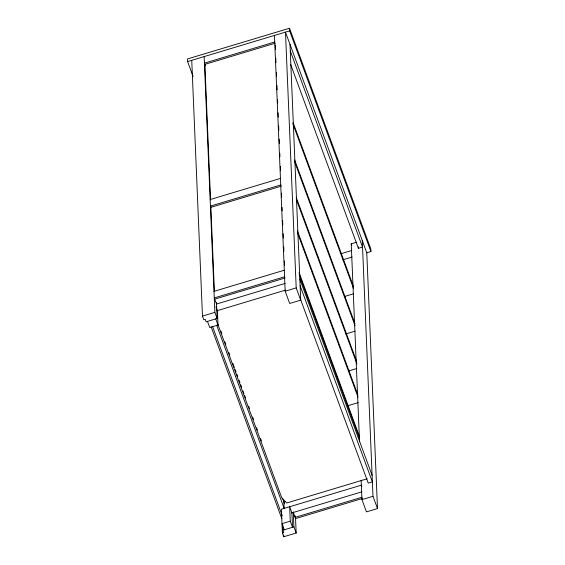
<?xml version="1.0" encoding="UTF-8"?>
<svg xmlns="http://www.w3.org/2000/svg" width="565" height="565" viewBox="0 0 565 565"><rect width="100%" height="100%" fill="white"/><g stroke="black" fill="none" stroke-linecap="round" stroke-linejoin="round"><path stroke-width="0.85" d="M366.699 252.802L370.915 251.531L370.802 248.911L289.506 28.25L187.502 58.937L187.615 61.564L193.096 76.437M187.615 61.564L289.619 30.87L289.506 28.25M274.731 41.994L204.431 63.146L205.483 66.006M275.183 43.223L204.883 64.368L210.561 199.904M210.145 199.558L280.445 178.406M359.517 441.399L351.232 243.833L356.748 242.173M213.994 291.37L284.294 270.218M290.714 64.594L358.401 248.318L362.539 247.075L290.276 50.935M340.935 253.742L351.818 250.472M342.884 259.794L352.094 257.026M214.721 299.153L285.021 278.008L284.569 276.779L214.269 297.932L216.529 304.062M216.346 304.111L285.156 283.411M216.925 310.75L285.735 290.05M216.459 302.423L217.13 318.49L206.105 321.803L205.201 319.352L203.824 319.769L202.468 316.089L214.877 312.36L204.156 56.585M290 44.374L300.721 300.149L289.69 303.469L285.177 291.208L296.201 287.889L285.48 32.12L366.777 252.774L377.498 508.549L366.473 511.869L361.953 499.608L361.141 480.208M215.999 306.774L217.405 310.602L218.012 325.03L209.742 327.523L207.482 321.393M344.325 296.554L353.619 293.758M345.886 333.936L355.18 331.139M349.149 370.81L356.748 368.521M348.04 405.677L358.182 402.626M285.558 501.339L283.877 501.847L284.153 508.401M367.208 478.767L286.716 502.984L281.836 498.048L217.8 324.225M291.448 513.02L361.932 491.811M362.066 497.221L295.114 517.363L295.043 515.725M362.518 498.443L295.566 518.592L293.306 512.462M290.276 521.17L292.529 527.3L291.928 512.872L289.668 506.749L290.276 521.17L282.006 523.663L284.259 529.793M361.953 499.608L372.978 496.289L362.264 240.521M295.495 516.947L296.166 533.021L283.764 536.75L282.408 533.07L283.785 532.661L282.881 530.203L293.913 526.891L293.284 511.897M289.619 30.87L370.915 251.531M351.232 243.833L351.833 245.471M293.073 122.577L353.393 286.321M292.847 123.721L353.478 288.284M294.633 159.959L354.961 323.703M294.718 161.929L355.046 325.673M296.201 197.34L356.225 360.258M296.286 199.311L356.918 363.881M297.331 230.619L357.956 395.189M297.409 232.582L358.041 397.153M299.09 272.591L359.714 437.162M299.168 274.555L359.495 438.299M299.838 279.159L372.102 475.306M300.114 285.721L372.377 481.86L368.239 483.103L300.248 298.553M296.201 287.889L300.721 300.149M372.978 496.289L377.498 508.549M361.911 486.712L361.346 485.18L281.398 509.235L282.408 533.07M214.877 312.36L217.13 318.49M293.913 526.891L296.166 533.021M220.936 330.998L221.854 333.484M224.898 341.754L225.809 344.233M228.86 352.504L229.771 354.982M232.822 363.253L234.341 367.391M235.097 369.439L236.015 371.918M236.784 374.002L237.696 376.488M239.066 380.196L239.977 382.682M240.739 384.758L241.658 387.237M243.028 390.959L243.939 393.445M244.702 395.507L245.62 397.986M248.664 406.256L249.575 408.735M252.626 417.005L253.537 419.491M256.588 427.754L257.499 430.24M260.543 438.511L261.461 440.99M282.479 498.055L284.612 503.839M215.752 318.9L218.012 325.03M216.642 325.158L284.28 508.747M212.511 326.401L282.274 515.774M211.141 326.838L281.801 518.642M358.33 246.679L358.401 248.318M275.254 44.981L275.438 49.381M275.812 58.181L275.995 62.581M276.398 72.263L276.582 76.663M276.956 85.463L277.14 89.863M277.542 99.546L277.69 103.063M278.093 112.746L278.284 117.146M278.651 125.946L278.835 130.346M279.202 139.145L279.385 143.545M279.795 153.228L279.943 156.752M280.346 166.428L280.53 170.828M281.469 193.223L281.653 197.616M282.062 207.284L282.203 210.802M282.613 220.47L282.797 224.863M283.164 233.656L283.348 238.049M283.715 246.834L283.898 251.234M284.308 260.903L284.492 265.296M274.456 35.433L285.177 291.208M283.687 534.984L283.764 536.75M282.62 524.03L282.881 530.203M210.802 205.702L214.375 290.841M191.747 60.321L202.468 316.089M280.72 184.967L210.42 206.112L210.872 207.341L281.172 186.189L280.72 184.967"/></g></svg>
